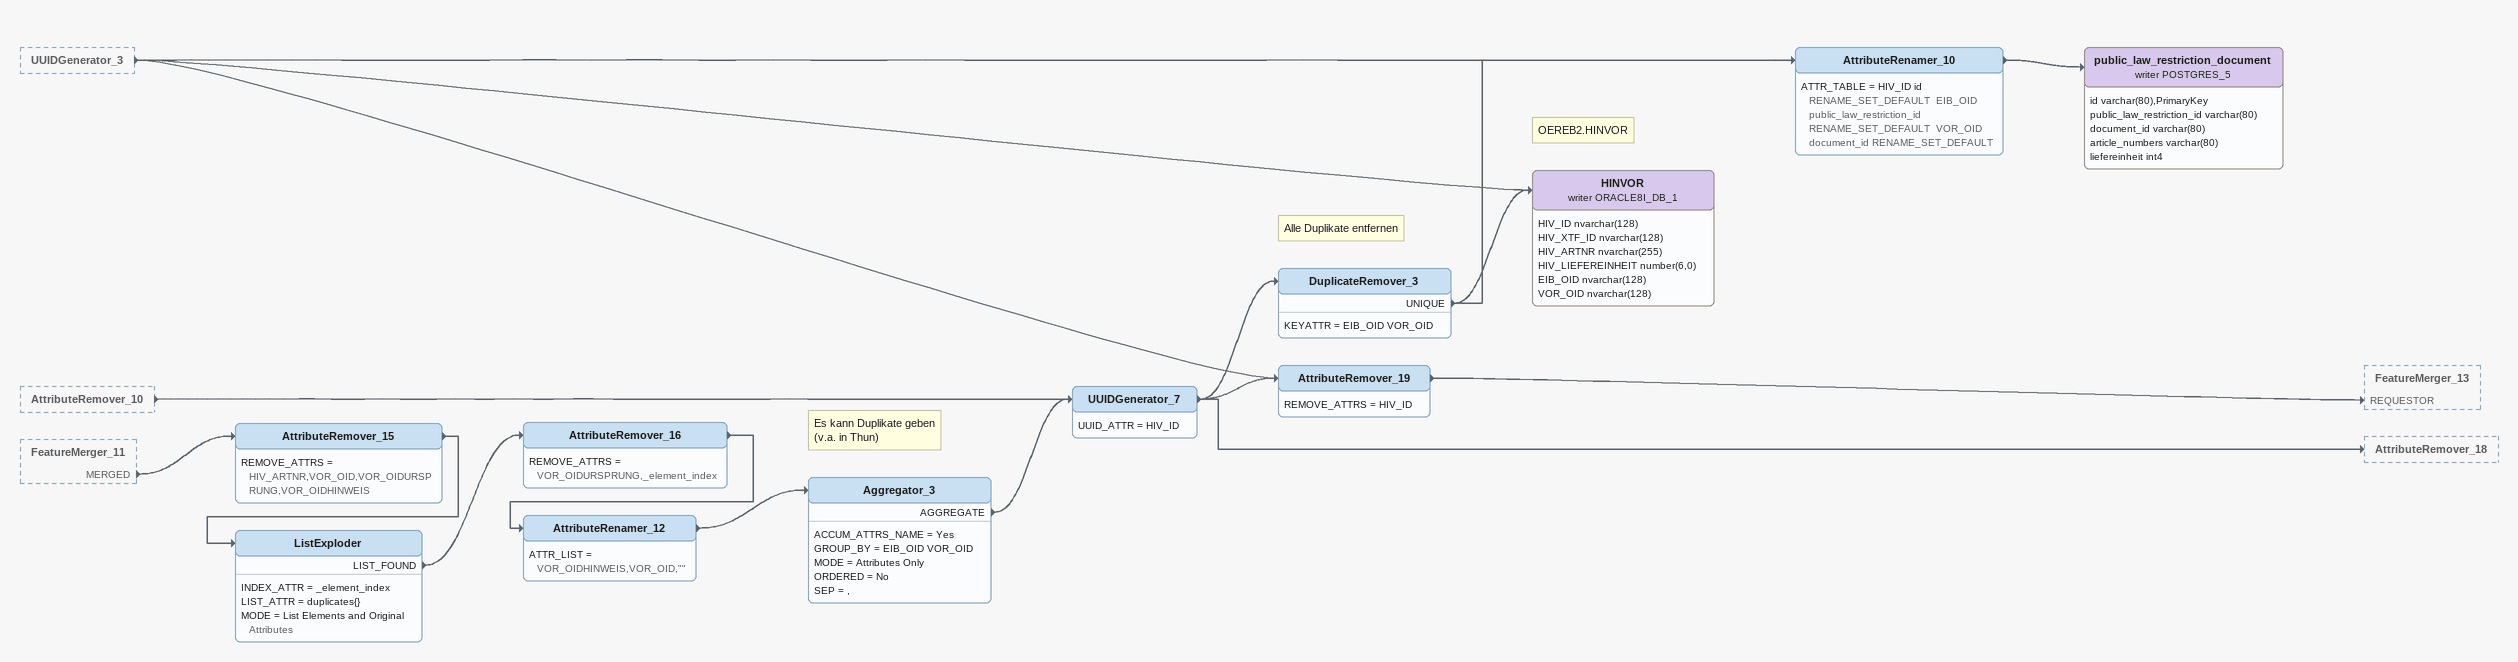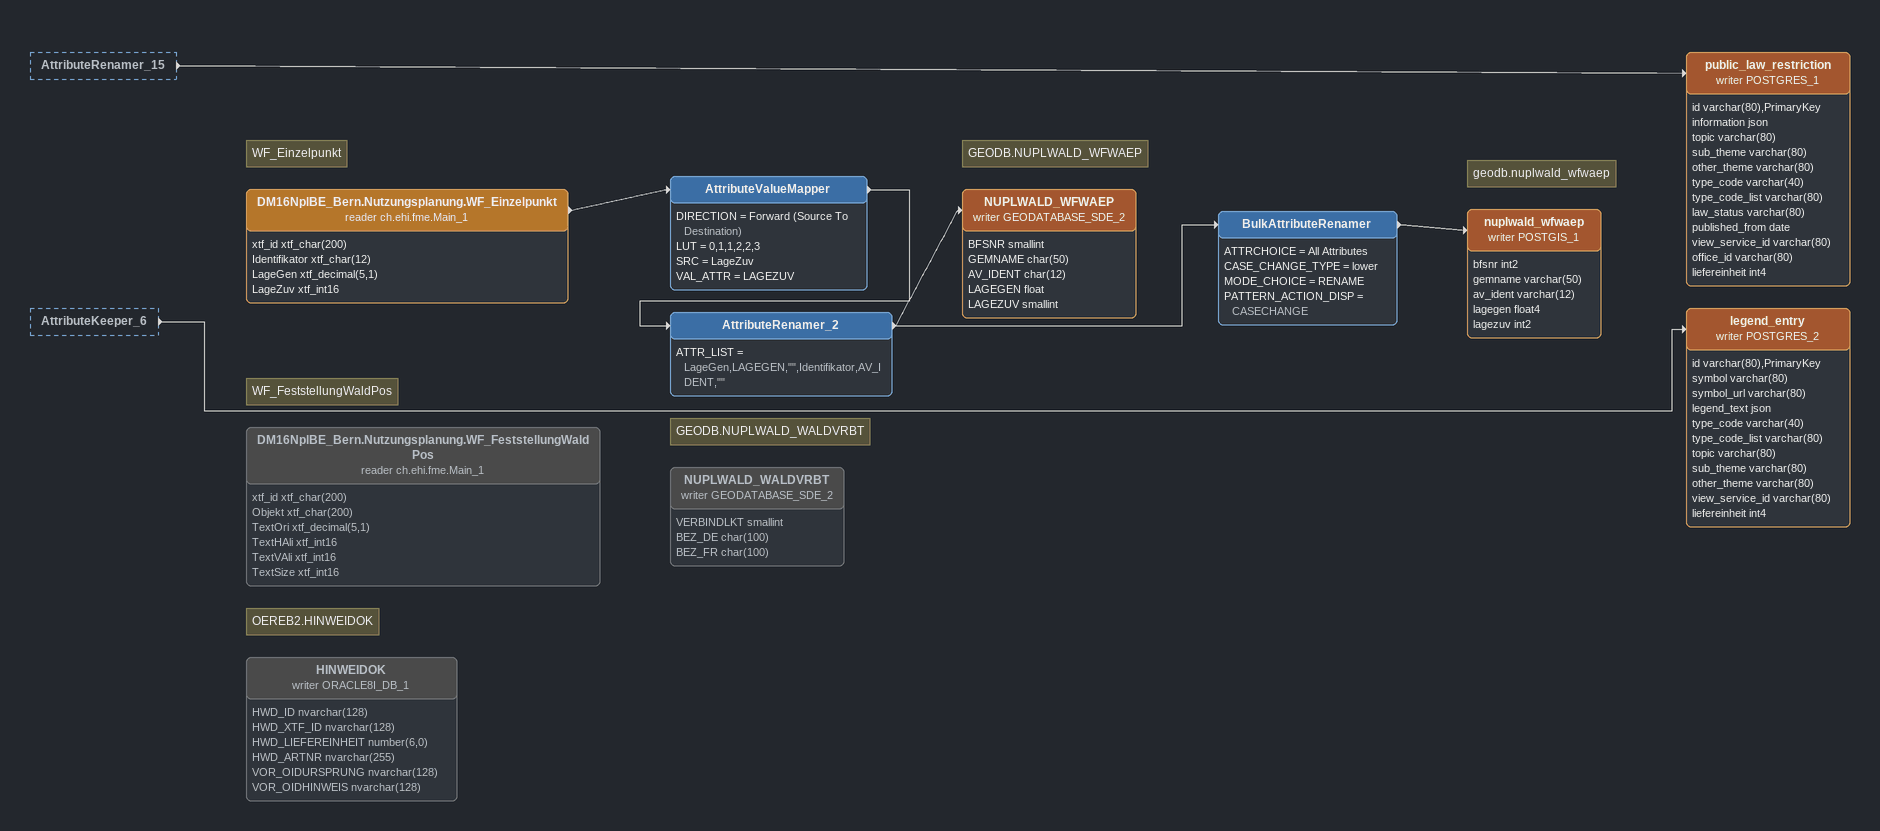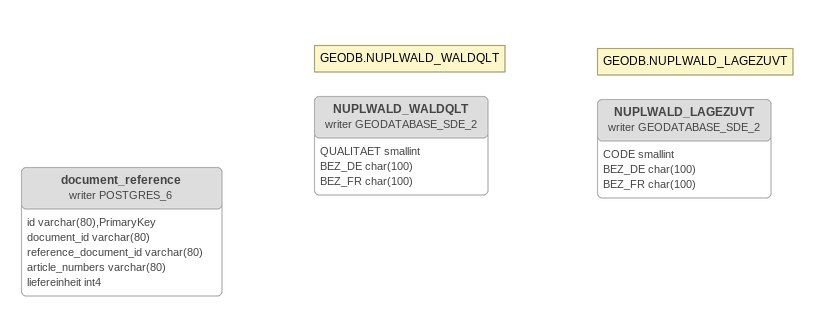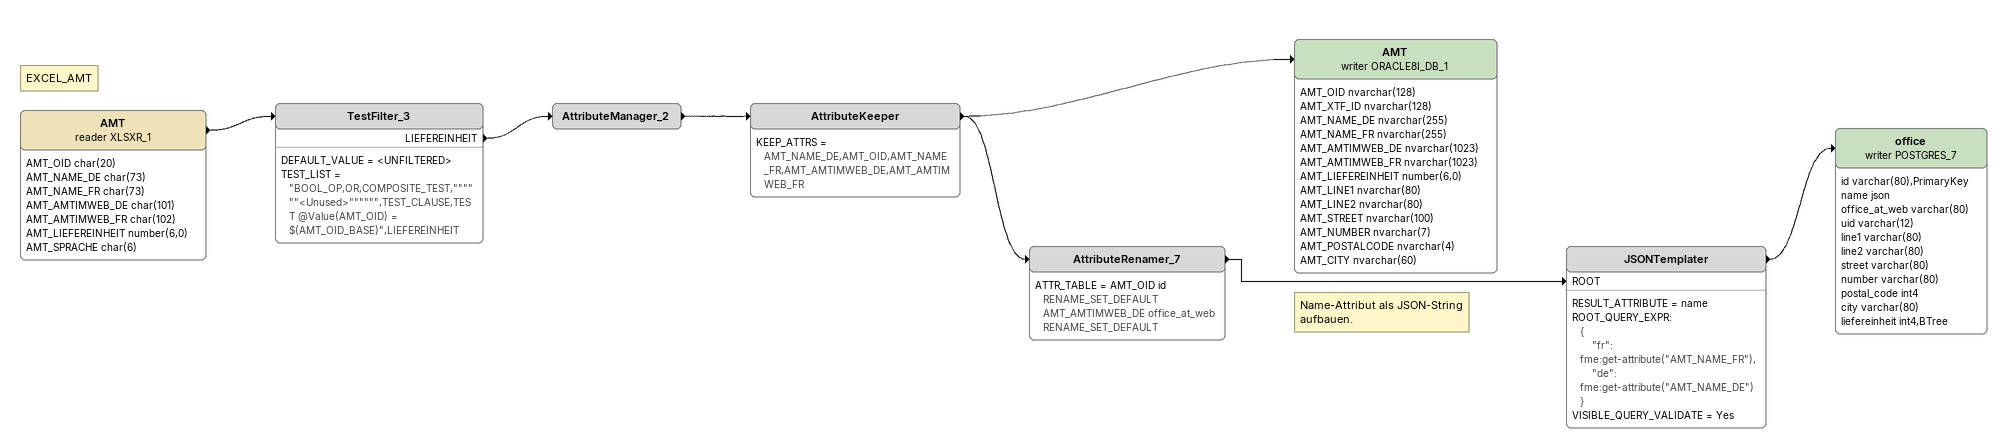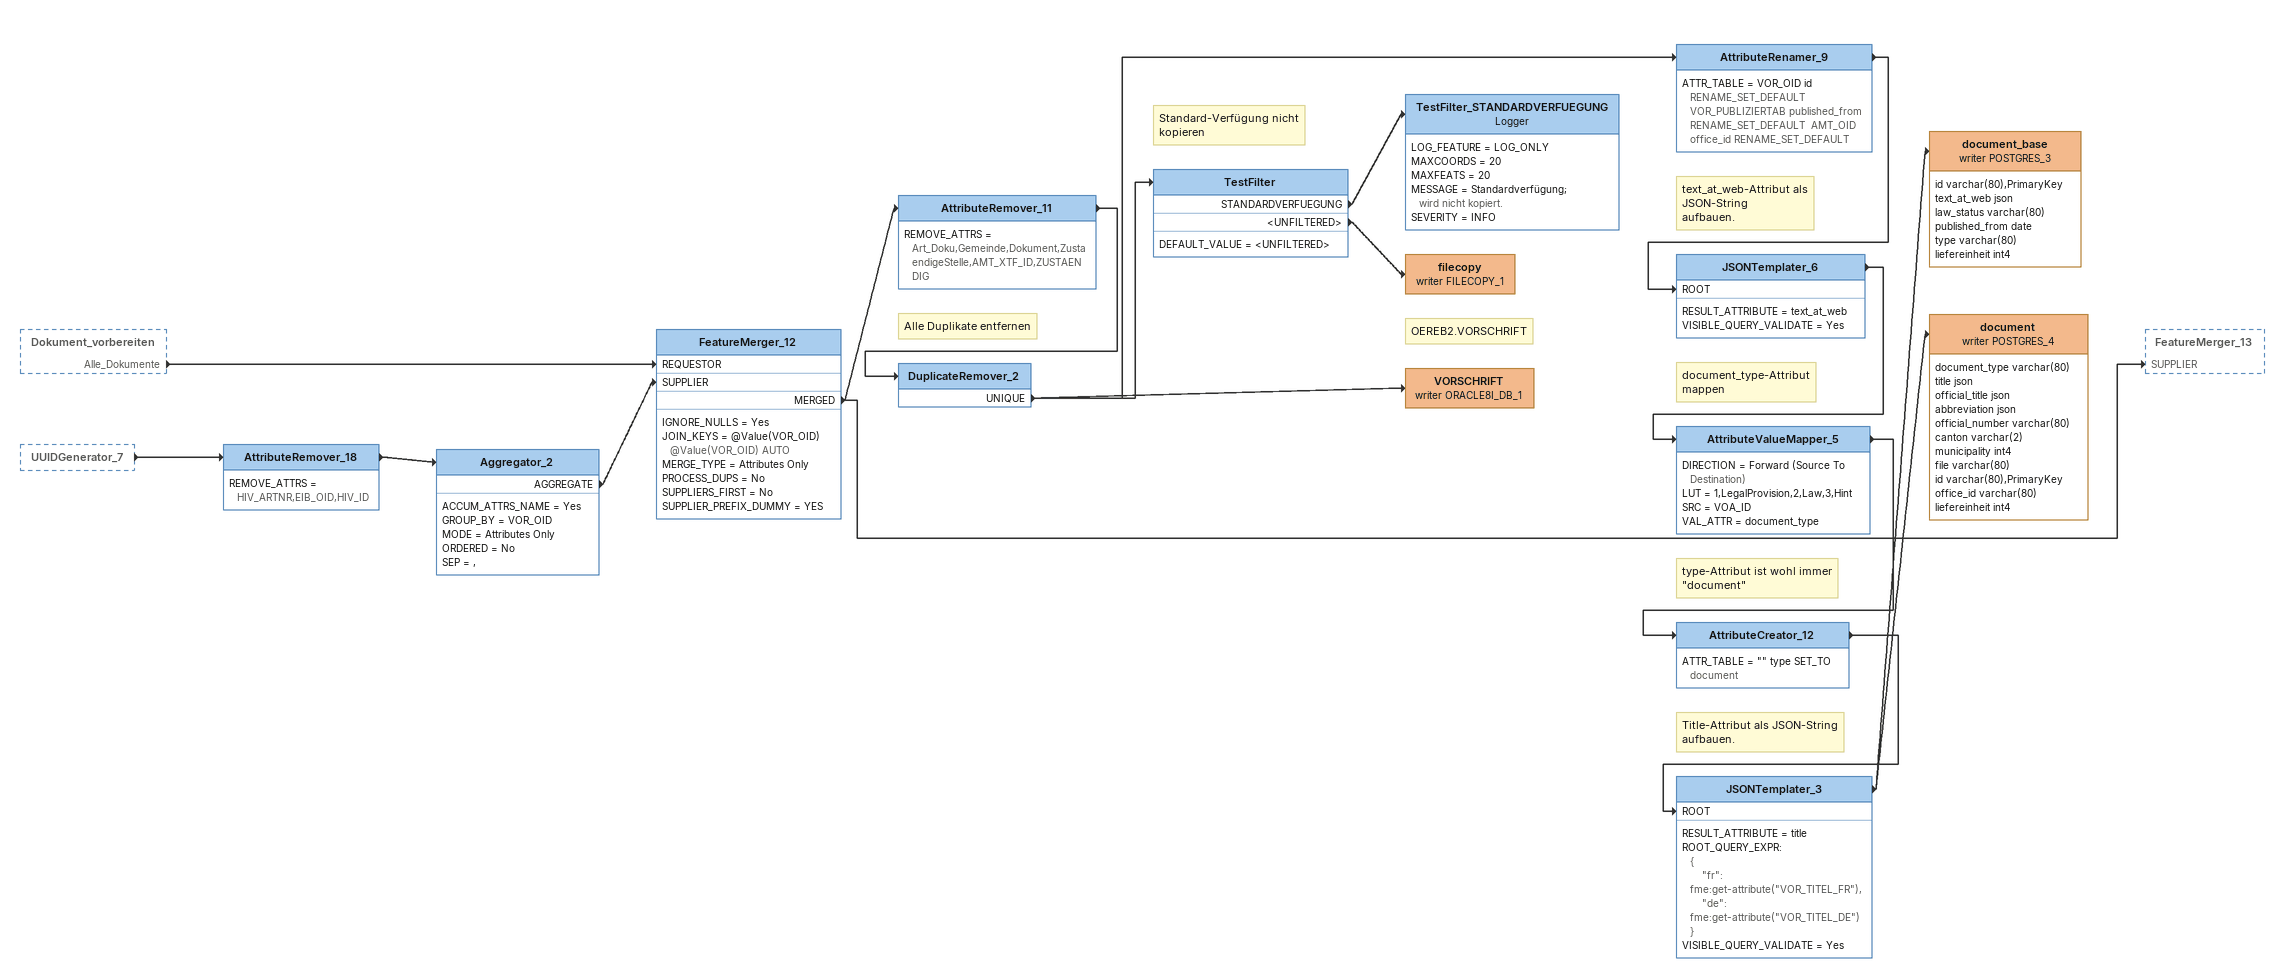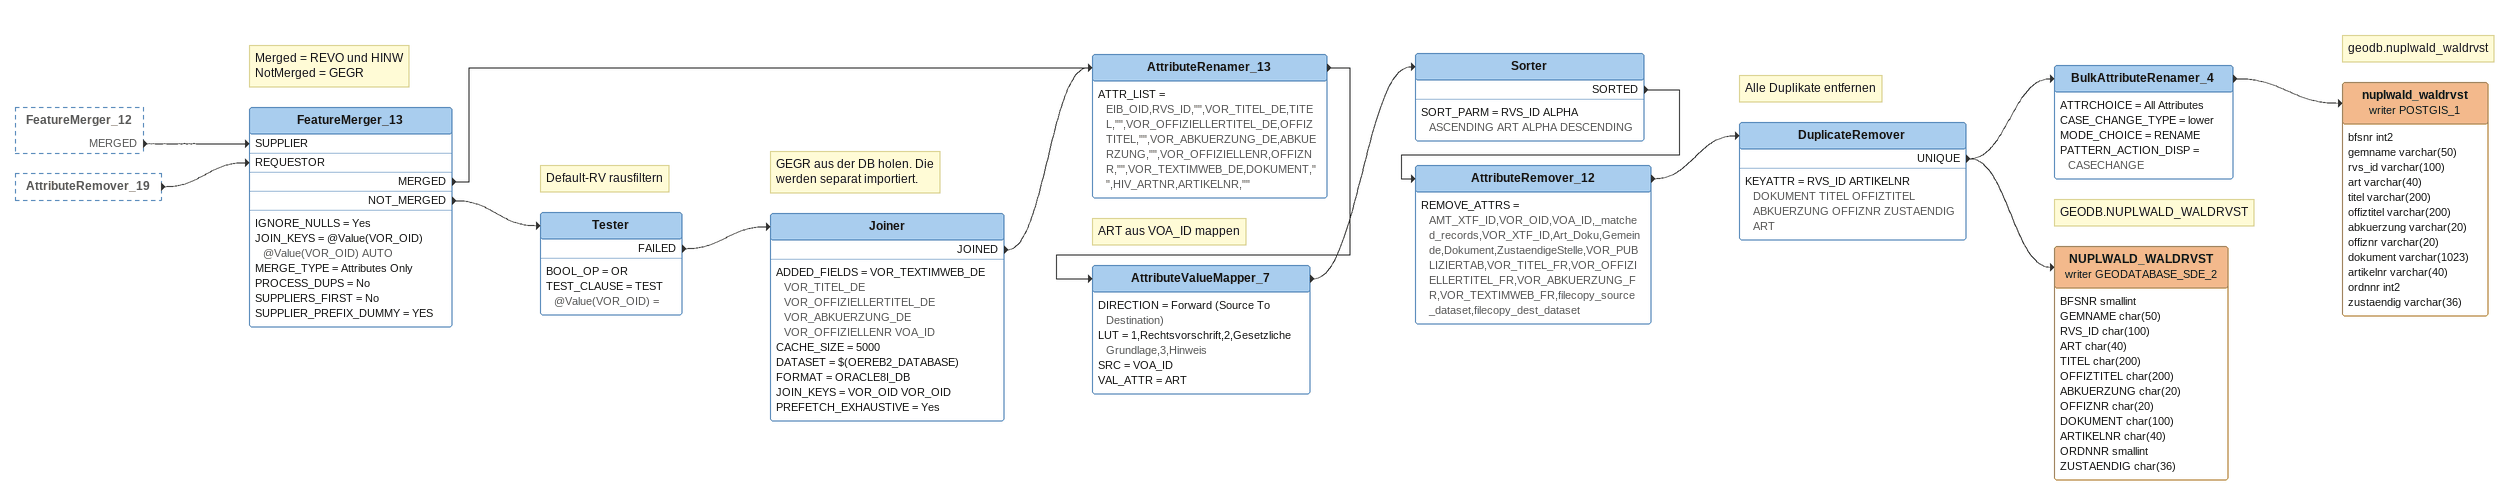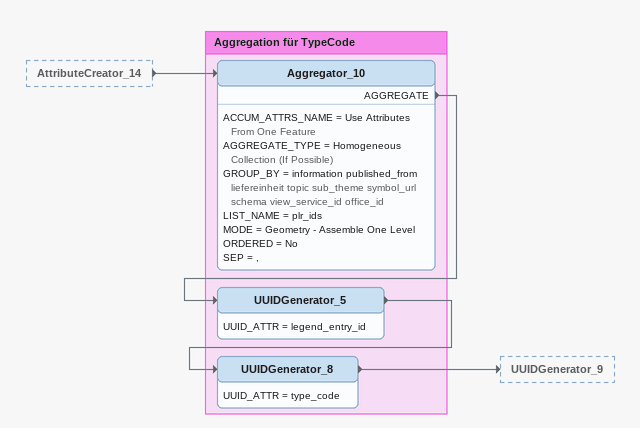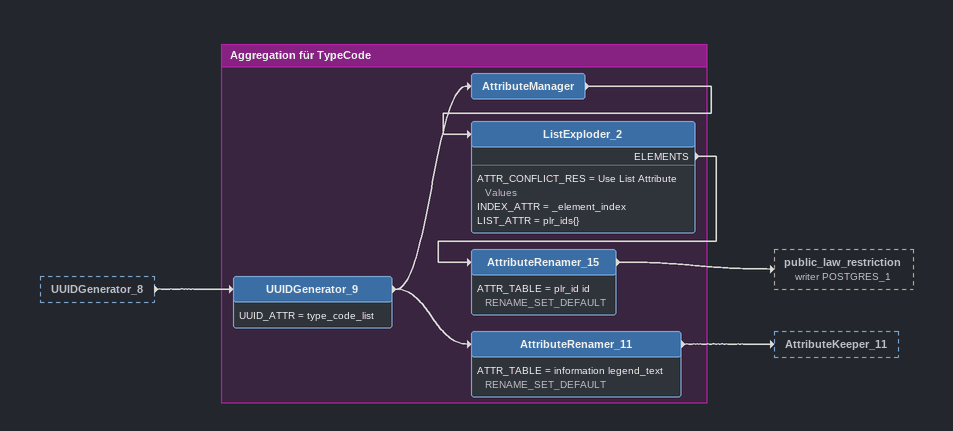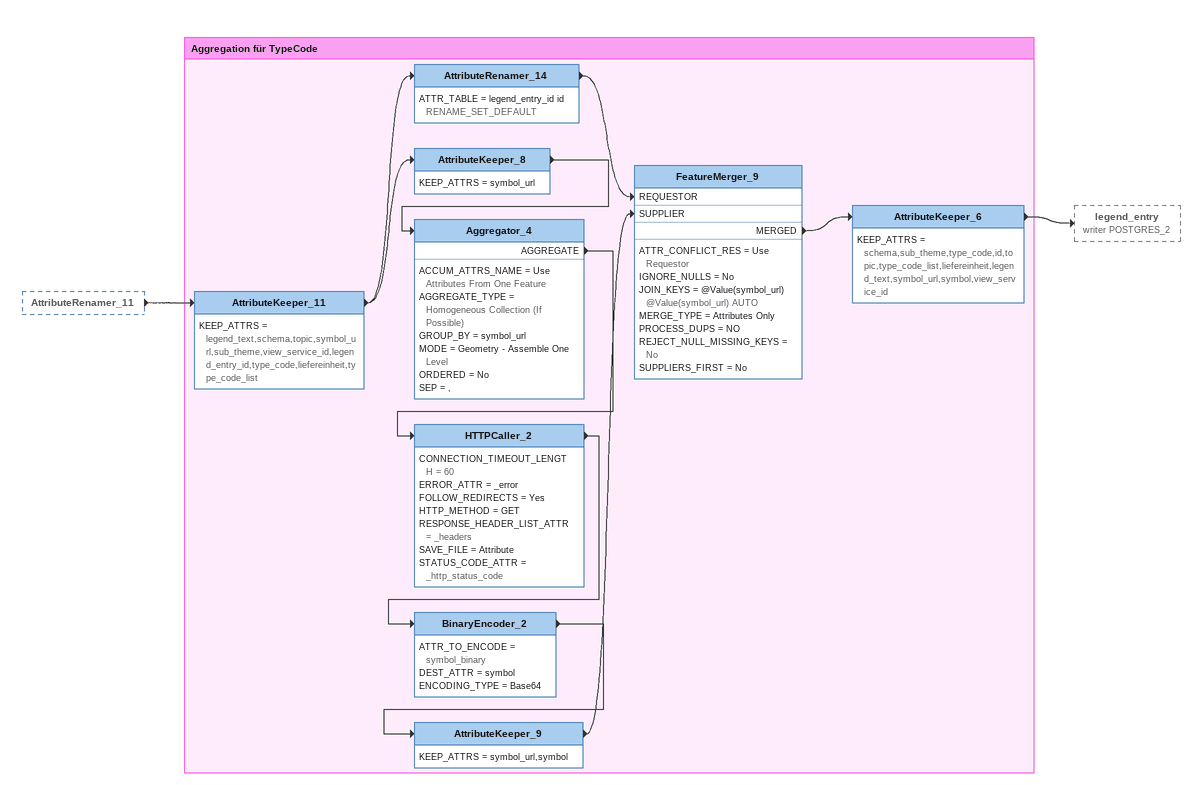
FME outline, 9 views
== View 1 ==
UUIDGenerator_3 [outside]
    -> HINVOR (writer ORACLE8I_DB_1)
    -> AttributeRemover_19
    -> AttributeRenamer_10
AttributeRemover_10 [outside]
    -> UUIDGenerator_7
FeatureMerger_11 [outside]
    MERGED -> AttributeRemover_15
AttributeRemover_15
    REMOVE_ATTRS = HIV_ARTNR,VOR_OID,VOR_OIDURSPRUNG,VOR_OIDHINWEIS
    -> ListExploder
ListExploder
    INDEX_ATTR = _element_index
    LIST_ATTR = duplicates{}
    MODE = List Elements and Original Attributes
    LIST_FOUND -> AttributeRemover_16
AttributeRemover_16
    REMOVE_ATTRS = VOR_OIDURSPRUNG,_element_index
    -> AttributeRenamer_12
AttributeRenamer_12
    ATTR_LIST = VOR_OIDHINWEIS,VOR_OID,""
    -> Aggregator_3
Note: Es kann Duplikate geben / (v.a. in Thun)
Aggregator_3
    ACCUM_ATTRS_NAME = Yes
    GROUP_BY = EIB_OID VOR_OID
    MODE = Attributes Only
    ORDERED = No
    SEP = ,
    AGGREGATE -> UUIDGenerator_7
UUIDGenerator_7
    UUID_ATTR = HIV_ID
    -> AttributeRemover_18
    -> AttributeRemover_19
    -> DuplicateRemover_3
Note: Alle Duplikate entfernen
DuplicateRemover_3
    KEYATTR = EIB_OID VOR_OID
    UNIQUE -> HINVOR (writer ORACLE8I_DB_1)
    UNIQUE -> AttributeRenamer_10
AttributeRenamer_10
    ATTR_TABLE = HIV_ID id RENAME_SET_DEFAULT  EIB_OID public_law_restriction_id RENAME_SET_DEFAULT  VOR_OID document_id RENAME_SET_DEFAULT
    -> public_law_restriction_document (writer POSTGRES_5)
public_law_restriction_document (writer POSTGRES_5)
    attributes: id varchar(80),PrimaryKey, public_law_restriction_id varchar(80), document_id varchar(80), article_numbers varchar(80), liefereinheit int4
Note: OEREB2.HINVOR
HINVOR (writer ORACLE8I_DB_1)
    attributes: HIV_ID nvarchar(128), HIV_XTF_ID nvarchar(128), HIV_ARTNR nvarchar(255), HIV_LIEFEREINHEIT number(6,0), EIB_OID nvarchar(128), VOR_OID nvarchar(128)
AttributeRemover_19
    REMOVE_ATTRS = HIV_ID
    -> FeatureMerger_13 [REQUESTOR]

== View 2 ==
AttributeRenamer_15 [outside]
    -> public_law_restriction (writer POSTGRES_1)
AttributeKeeper_6 [outside]
    -> legend_entry (writer POSTGRES_2)
public_law_restriction (writer POSTGRES_1)
    attributes: id varchar(80),PrimaryKey, information json, topic varchar(80), sub_theme varchar(80), other_theme varchar(80), type_code varchar(40), type_code_list varchar(80), law_status varchar(80), published_from date, view_service_id varchar(80), office_id varchar(80), liefereinheit int4
legend_entry (writer POSTGRES_2)
    attributes: id varchar(80),PrimaryKey, symbol varchar(80), symbol_url varchar(80), legend_text json, type_code varchar(40), type_code_list varchar(80), topic varchar(80), sub_theme varchar(80), other_theme varchar(80), view_service_id varchar(80), liefereinheit int4
Note: WF_Einzelpunkt
DM16NplBE_Bern.Nutzungsplanung.WF_Einzelpunkt (reader ch.ehi.fme.Main_1)
    attributes: xtf_id xtf_char(200), Identifikator xtf_char(12), LageGen xtf_decimal(5,1), LageZuv xtf_int16
    -> AttributeValueMapper
AttributeValueMapper
    DIRECTION = Forward (Source To Destination)
    LUT = 0,1,1,2,2,3
    SRC = LageZuv
    VAL_ATTR = LAGEZUV
    -> AttributeRenamer_2
AttributeRenamer_2
    ATTR_LIST = LageGen,LAGEGEN,"",Identifikator,AV_IDENT,""
    -> NUPLWALD_WFWAEP (writer GEODATABASE_SDE_2)
    -> BulkAttributeRenamer
Note: GEODB.NUPLWALD_WFWAEP
NUPLWALD_WFWAEP (writer GEODATABASE_SDE_2)
    attributes: BFSNR smallint, GEMNAME char(50), AV_IDENT char(12), LAGEGEN float, LAGEZUV smallint
BulkAttributeRenamer
    ATTRCHOICE = All Attributes
    CASE_CHANGE_TYPE = lower
    MODE_CHOICE = RENAME
    PATTERN_ACTION_DISP = CASECHANGE
    -> nuplwald_wfwaep (writer POSTGIS_1)
Note: geodb.nuplwald_wfwaep
nuplwald_wfwaep (writer POSTGIS_1)
    attributes: bfsnr int2, gemname varchar(50), av_ident varchar(12), lagegen float4, lagezuv int2
Note: WF_FeststellungWaldPos
DM16NplBE_Bern.Nutzungsplanung.WF_FeststellungWaldPos (reader ch.ehi.fme.Main_1) [off]
    attributes: xtf_id xtf_char(200), Objekt xtf_char(200), TextOri xtf_decimal(5,1), TextHAli xtf_int16, TextVAli xtf_int16, TextSize xtf_int16
Note: OEREB2.HINWEIDOK
HINWEIDOK (writer ORACLE8I_DB_1) [off]
    attributes: HWD_ID nvarchar(128), HWD_XTF_ID nvarchar(128), HWD_LIEFEREINHEIT number(6,0), HWD_ARTNR nvarchar(255), VOR_OIDURSPRUNG nvarchar(128), VOR_OIDHINWEIS nvarchar(128)
Note: GEODB.NUPLWALD_WALDVRBT
NUPLWALD_WALDVRBT (writer GEODATABASE_SDE_2) [off]
    attributes: VERBINDLKT smallint, BEZ_DE char(100), BEZ_FR char(100)

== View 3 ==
document_reference (writer POSTGRES_6) [off]
    attributes: id varchar(80),PrimaryKey, document_id varchar(80), reference_document_id varchar(80), article_numbers varchar(80), liefereinheit int4
Note: GEODB.NUPLWALD_WALDQLT
NUPLWALD_WALDQLT (writer GEODATABASE_SDE_2) [off]
    attributes: QUALITAET smallint, BEZ_DE char(100), BEZ_FR char(100)
Note: GEODB.NUPLWALD_LAGEZUVT
NUPLWALD_LAGEZUVT (writer GEODATABASE_SDE_2) [off]
    attributes: CODE smallint, BEZ_DE char(100), BEZ_FR char(100)

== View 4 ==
Note: EXCEL_AMT
AMT (reader XLSXR_1)
    attributes: AMT_OID char(20), AMT_NAME_DE char(73), AMT_NAME_FR char(73), AMT_AMTIMWEB_DE char(101), AMT_AMTIMWEB_FR char(102), AMT_LIEFEREINHEIT number(6,0), AMT_SPRACHE char(6)
    -> TestFilter_3
TestFilter_3
    DEFAULT_VALUE = <UNFILTERED>
    TEST_LIST = "BOOL_OP,OR,COMPOSITE_TEST,""""""<Unused>"""""",TEST_CLAUSE,TEST @Value(AMT_OID) = $(AMT_OID_BASE)",LIEFEREINHEIT
    LIEFEREINHEIT -> AttributeManager_2
AttributeManager_2
    -> AttributeKeeper
AttributeKeeper
    KEEP_ATTRS = AMT_NAME_DE,AMT_OID,AMT_NAME_FR,AMT_AMTIMWEB_DE,AMT_AMTIMWEB_FR
    -> AttributeRenamer_7
    -> AMT (writer ORACLE8I_DB_1)
AMT (writer ORACLE8I_DB_1)
    attributes: AMT_OID nvarchar(128), AMT_XTF_ID nvarchar(128), AMT_NAME_DE nvarchar(255), AMT_NAME_FR nvarchar(255), AMT_AMTIMWEB_DE nvarchar(1023), AMT_AMTIMWEB_FR nvarchar(1023), AMT_LIEFEREINHEIT number(6,0), AMT_LINE1 nvarchar(80), AMT_LINE2 nvarchar(80), AMT_STREET nvarchar(100), AMT_NUMBER nvarchar(7), AMT_POSTALCODE nvarchar(4), AMT_CITY nvarchar(60)
AttributeRenamer_7
    ATTR_TABLE = AMT_OID id RENAME_SET_DEFAULT  AMT_AMTIMWEB_DE office_at_web RENAME_SET_DEFAULT
    -> JSONTemplater [ROOT]
Note: Name-Attribut als JSON-String / aufbauen.
JSONTemplater
    RESULT_ATTRIBUTE = name
    ROOT_QUERY_EXPR:
      {
          "fr": fme:get-attribute("AMT_NAME_FR"),
          "de": fme:get-attribute("AMT_NAME_DE")
      }
    VISIBLE_QUERY_VALIDATE = Yes
    -> office (writer POSTGRES_7)
office (writer POSTGRES_7)
    attributes: id varchar(80),PrimaryKey, name json, office_at_web varchar(80), uid varchar(12), line1 varchar(80), line2 varchar(80), street varchar(80), number varchar(80), postal_code int4, city varchar(80), liefereinheit int4,BTree

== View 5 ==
Dokument_vorbereiten [outside]
    Alle_Dokumente -> FeatureMerger_12 [REQUESTOR]
UUIDGenerator_7 [outside]
    -> AttributeRemover_18
AttributeRemover_18
    REMOVE_ATTRS = HIV_ARTNR,EIB_OID,HIV_ID
    -> Aggregator_2
Aggregator_2
    ACCUM_ATTRS_NAME = Yes
    GROUP_BY = VOR_OID
    MODE = Attributes Only
    ORDERED = No
    SEP = ,
    AGGREGATE -> FeatureMerger_12 [SUPPLIER]
FeatureMerger_12
    IGNORE_NULLS = Yes
    JOIN_KEYS = @Value(VOR_OID) @Value(VOR_OID) AUTO
    MERGE_TYPE = Attributes Only
    PROCESS_DUPS = No
    SUPPLIERS_FIRST = No
    SUPPLIER_PREFIX_DUMMY = YES
    MERGED -> FeatureMerger_13 [SUPPLIER]
    MERGED -> AttributeRemover_11
AttributeRemover_11
    REMOVE_ATTRS = Art_Doku,Gemeinde,Dokument,ZustaendigeStelle,AMT_XTF_ID,ZUSTAENDIG
    -> DuplicateRemover_2
Note: Alle Duplikate entfernen
DuplicateRemover_2
    UNIQUE -> AttributeRenamer_9
    UNIQUE -> TestFilter
    UNIQUE -> VORSCHRIFT (writer ORACLE8I_DB_1)
AttributeRenamer_9
    ATTR_TABLE = VOR_OID id RENAME_SET_DEFAULT  VOR_PUBLIZIERTAB published_from RENAME_SET_DEFAULT  AMT_OID office_id RENAME_SET_DEFAULT
    -> JSONTemplater_6 [ROOT]
Note: text_at_web-Attribut als JSON-String / aufbauen.
JSONTemplater_6
    RESULT_ATTRIBUTE = text_at_web
    VISIBLE_QUERY_VALIDATE = Yes
    -> AttributeValueMapper_5
Note: document_type-Attribut / mappen
AttributeValueMapper_5
    DIRECTION = Forward (Source To Destination)
    LUT = 1,LegalProvision,2,Law,3,Hint
    SRC = VOA_ID
    VAL_ATTR = document_type
    -> AttributeCreator_12
Note: type-Attribut ist wohl immer "document"
AttributeCreator_12
    ATTR_TABLE = "" type SET_TO document
    -> JSONTemplater_3 [ROOT]
Note: Title-Attribut als JSON-String / aufbauen.
JSONTemplater_3
    RESULT_ATTRIBUTE = title
    ROOT_QUERY_EXPR:
      {
          "fr": fme:get-attribute("VOR_TITEL_FR"),
          "de": fme:get-attribute("VOR_TITEL_DE")
      }
    VISIBLE_QUERY_VALIDATE = Yes
    -> document (writer POSTGRES_4)
    -> document_base (writer POSTGRES_3)
document_base (writer POSTGRES_3)
    attributes: id varchar(80),PrimaryKey, text_at_web json, law_status varchar(80), published_from date, type varchar(80), liefereinheit int4
document (writer POSTGRES_4)
    attributes: document_type varchar(80), title json, official_title json, abbreviation json, official_number varchar(80), canton varchar(2), municipality int4, file varchar(80), id varchar(80),PrimaryKey, office_id varchar(80), liefereinheit int4
Note: Standard-Verfügung nicht kopieren
TestFilter
    DEFAULT_VALUE = <UNFILTERED>
    STANDARDVERFUEGUNG -> TestFilter_STANDARDVERFUEGUNG
    <UNFILTERED> -> filecopy (writer FILECOPY_1)
TestFilter_STANDARDVERFUEGUNG: Logger
    LOG_FEATURE = LOG_ONLY
    MAXCOORDS = 20
    MAXFEATS = 20
    MESSAGE = Standardverfügung; wird nicht kopiert.
    SEVERITY = INFO
filecopy (writer FILECOPY_1)
Note: OEREB2.VORSCHRIFT
VORSCHRIFT (writer ORACLE8I_DB_1)

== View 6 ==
FeatureMerger_12 [outside]
    MERGED -> FeatureMerger_13 [SUPPLIER]
AttributeRemover_19 [outside]
    -> FeatureMerger_13 [REQUESTOR]
Note: Merged = REVO und HINW / NotMerged = GEGR
FeatureMerger_13
    IGNORE_NULLS = Yes
    JOIN_KEYS = @Value(VOR_OID) @Value(VOR_OID) AUTO
    MERGE_TYPE = Attributes Only
    PROCESS_DUPS = No
    SUPPLIERS_FIRST = No
    SUPPLIER_PREFIX_DUMMY = YES
    MERGED -> AttributeRenamer_13
    NOT_MERGED -> Tester
Note: Default-RV rausfiltern
Tester
    BOOL_OP = OR
    TEST_CLAUSE = TEST @Value(VOR_OID) =
    FAILED -> Joiner
Note: GEGR aus der DB holen. Die / werden separat importiert.
Joiner
    ADDED_FIELDS = VOR_TEXTIMWEB_DE VOR_TITEL_DE VOR_OFFIZIELLERTITEL_DE VOR_ABKUERZUNG_DE VOR_OFFIZIELLENR VOA_ID
    CACHE_SIZE = 5000
    DATASET = $(OEREB2_DATABASE)
    FORMAT = ORACLE8I_DB
    JOIN_KEYS = VOR_OID VOR_OID
    PREFETCH_EXHAUSTIVE = Yes
    JOINED -> AttributeRenamer_13
AttributeRenamer_13
    ATTR_LIST = EIB_OID,RVS_ID,"",VOR_TITEL_DE,TITEL,"",VOR_OFFIZIELLERTITEL_DE,OFFIZTITEL,"",VOR_ABKUERZUNG_DE,ABKUERZUNG,"",VOR_OFFIZIELLENR,OFFIZNR,"",VOR_TEXTIMWEB_DE,DOKUMENT,"",HIV_ARTNR,ARTIKELNR,""
    -> AttributeValueMapper_7
Note: ART aus VOA_ID mappen
AttributeValueMapper_7
    DIRECTION = Forward (Source To Destination)
    LUT = 1,Rechtsvorschrift,2,Gesetzliche Grundlage,3,Hinweis
    SRC = VOA_ID
    VAL_ATTR = ART
    -> Sorter
Sorter
    SORT_PARM = RVS_ID ALPHA ASCENDING ART ALPHA DESCENDING
    SORTED -> AttributeRemover_12
AttributeRemover_12
    REMOVE_ATTRS = AMT_XTF_ID,VOR_OID,VOA_ID,_matched_records,VOR_XTF_ID,Art_Doku,Gemeinde,Dokument,ZustaendigeStelle,VOR_PUBLIZIERTAB,VOR_TITEL_FR,VOR_OFFIZIELLERTITEL_FR,VOR_ABKUERZUNG_FR,VOR_TEXTIMWEB_FR,filecopy_source_dataset,filecopy_dest_dataset
    -> DuplicateRemover
Note: Alle Duplikate entfernen
DuplicateRemover
    KEYATTR = RVS_ID ARTIKELNR DOKUMENT TITEL OFFIZTITEL ABKUERZUNG OFFIZNR ZUSTAENDIG ART
    UNIQUE -> NUPLWALD_WALDRVST (writer GEODATABASE_SDE_2)
    UNIQUE -> BulkAttributeRenamer_4
BulkAttributeRenamer_4
    ATTRCHOICE = All Attributes
    CASE_CHANGE_TYPE = lower
    MODE_CHOICE = RENAME
    PATTERN_ACTION_DISP = CASECHANGE
    -> nuplwald_waldrvst (writer POSTGIS_1)
Note: geodb.nuplwald_waldrvst
nuplwald_waldrvst (writer POSTGIS_1)
    attributes: bfsnr int2, gemname varchar(50), rvs_id varchar(100), art varchar(40), titel varchar(200), offiztitel varchar(200), abkuerzung varchar(20), offiznr varchar(20), dokument varchar(1023), artikelnr varchar(40), ordnnr int2, zustaendig varchar(36)
Note: GEODB.NUPLWALD_WALDRVST
NUPLWALD_WALDRVST (writer GEODATABASE_SDE_2)
    attributes: BFSNR smallint, GEMNAME char(50), RVS_ID char(100), ART char(40), TITEL char(200), OFFIZTITEL char(200), ABKUERZUNG char(20), OFFIZNR char(20), DOKUMENT char(100), ARTIKELNR char(40), ORDNNR smallint, ZUSTAENDIG char(36)

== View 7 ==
AttributeCreator_14 [outside]
    -> Aggregator_10

Bookmark: Aggregation für TypeCode
Aggregator_10
    ACCUM_ATTRS_NAME = Use Attributes From One Feature
    AGGREGATE_TYPE = Homogeneous Collection (If Possible)
    GROUP_BY = information published_from liefereinheit topic sub_theme symbol_url schema view_service_id office_id
    LIST_NAME = plr_ids
    MODE = Geometry - Assemble One Level
    ORDERED = No
    SEP = ,
    AGGREGATE -> UUIDGenerator_5
UUIDGenerator_5
    UUID_ATTR = legend_entry_id
    -> UUIDGenerator_8
UUIDGenerator_8
    UUID_ATTR = type_code
    -> UUIDGenerator_9

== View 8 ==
UUIDGenerator_8 [outside]
    -> UUIDGenerator_9

Bookmark: Aggregation für TypeCode
UUIDGenerator_9
    UUID_ATTR = type_code_list
    -> AttributeManager
    -> AttributeRenamer_11
AttributeManager
    -> ListExploder_2
ListExploder_2
    ATTR_CONFLICT_RES = Use List Attribute Values
    INDEX_ATTR = _element_index
    LIST_ATTR = plr_ids{}
    ELEMENTS -> AttributeRenamer_15
AttributeRenamer_15
    ATTR_TABLE = plr_id id RENAME_SET_DEFAULT
    -> public_law_restriction (writer POSTGRES_1)
AttributeRenamer_11
    ATTR_TABLE = information legend_text RENAME_SET_DEFAULT
    -> AttributeKeeper_11

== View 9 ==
AttributeRenamer_11 [outside]
    -> AttributeKeeper_11

Bookmark: Aggregation für TypeCode
AttributeKeeper_11
    KEEP_ATTRS = legend_text,schema,topic,symbol_url,sub_theme,view_service_id,legend_entry_id,type_code,liefereinheit,type_code_list
    -> AttributeRenamer_14
    -> AttributeKeeper_8
AttributeRenamer_14
    ATTR_TABLE = legend_entry_id id RENAME_SET_DEFAULT
    -> FeatureMerger_9 [REQUESTOR]
AttributeKeeper_8
    KEEP_ATTRS = symbol_url
    -> Aggregator_4
Aggregator_4
    ACCUM_ATTRS_NAME = Use Attributes From One Feature
    AGGREGATE_TYPE = Homogeneous Collection (If Possible)
    GROUP_BY = symbol_url
    MODE = Geometry - Assemble One Level
    ORDERED = No
    SEP = ,
    AGGREGATE -> HTTPCaller_2
HTTPCaller_2
    CONNECTION_TIMEOUT_LENGTH = 60
    ERROR_ATTR = _error
    FOLLOW_REDIRECTS = Yes
    HTTP_METHOD = GET
    RESPONSE_HEADER_LIST_ATTR = _headers
    SAVE_FILE = Attribute
    STATUS_CODE_ATTR = _http_status_code
    -> BinaryEncoder_2
BinaryEncoder_2
    ATTR_TO_ENCODE = symbol_binary
    DEST_ATTR = symbol
    ENCODING_TYPE = Base64
    -> AttributeKeeper_9
AttributeKeeper_9
    KEEP_ATTRS = symbol_url,symbol
    -> FeatureMerger_9 [SUPPLIER]
FeatureMerger_9
    ATTR_CONFLICT_RES = Use Requestor
    IGNORE_NULLS = No
    JOIN_KEYS = @Value(symbol_url) @Value(symbol_url) AUTO
    MERGE_TYPE = Attributes Only
    PROCESS_DUPS = NO
    REJECT_NULL_MISSING_KEYS = No
    SUPPLIERS_FIRST = No
    MERGED -> AttributeKeeper_6
AttributeKeeper_6
    KEEP_ATTRS = schema,sub_theme,type_code,id,topic,type_code_list,liefereinheit,legend_text,symbol_url,symbol,view_service_id
    -> legend_entry (writer POSTGRES_2)
